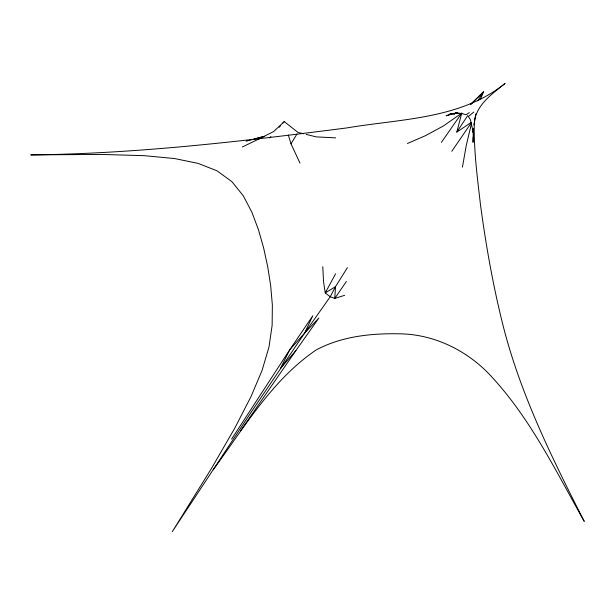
<?xml version="1.0" encoding="UTF-8"?>
<svg xmlns="http://www.w3.org/2000/svg" width="615" height="615" viewBox="0 0 615 615"><rect width="100%" height="100%" fill="white"/><g stroke="black" fill="none" stroke-linecap="round" stroke-linejoin="round"><path stroke-width="0.92" d="M473.273 133.44L473.02 142.326L473.235 136.745M473.312 134.885L473.389 133.024M473.15 128.466L472.666 132.256L473.289 128.573M473.911 124.899L474.227 123.062M474.542 121.224L475.795 113.867M462.442 167.134L466.255 145.455L471.613 122.931M471.036 122.554L456.814 132.087L461.757 113.129L443.469 125.906L425.519 135.654L407.422 143.51M480.661 99.03L483.375 91.958L470.537 104.527M213.213 469.737C244.109 427.648 272.199 379.693 316.287 349.874C342.394 335.982 372.636 333.084 401.756 333.86C434.344 334.906 465.14 349.797 487.933 372.821C529.154 415.748 555.268 470.098 584.25 521.382C551.632 457.322 519.391 392.178 502.186 321.991C492.661 283.423 485.788 244.24 480.492 204.872C477.455 178.235 473.85 151.482 474.257 124.63C474.711 105.742 491.954 94.164 505.076 83.417C460.55 119.402 400.626 118.772 346.929 127.912C241.979 141.35 136.699 153.765 30.75 154.895L101.39 154.434L144.156 155.664L174.529 158.539L198.038 163.367L216.911 170.762L231.893 181.633L243.325 195.862L251.912 212.267L258.485 229.81L263.643 247.983L267.679 266.556L270.661 285.514L272.36 304.994L272.137 325.335L269.001 346.983L262.067 370.453L250.935 396.744L234.861 427.994L211.229 468.845L172.323 531.583L252.058 410.828L304.533 333.199L312.82 315.756L289.811 349.681L231.609 439.11M335.575 273.821L325.22 292.925L330.232 296.745L334.798 298.406L344.638 295.331M299.989 163.106L291.003 143.833L296.953 134.032M477.847 100.829L483.375 91.958L470.629 104.465M347.39 267.663L335.49 286.69L330.232 296.745L304.533 333.199L289.811 349.681L280.371 368.539L295.9 350.565L318.87 318.047L304.533 333.199M456.814 132.087L467.754 115.558M482.337 93.526L483.375 91.958M240.619 430.685L295.9 350.565M346.406 281.439L334.798 298.406L335.49 286.69L325.22 292.925L323.528 281.509L322.79 266.695M451.794 151.313L471.282 122.816M441.347 142.442L461.757 113.129M269.639 137.975L270.907 136.553M279.164 127.297L280.432 125.867M282.969 123.023L284.238 121.601L297.944 132.402L303.449 133.747M284.238 121.601L273.736 131.487L262.336 137.253M473.773 112.076L468.323 116.535L470.421 119.702L473.296 132.556M469.337 112.583L465.962 114.751L461.642 113.498L455.077 113.068L461.642 113.498M456.199 112.822L453.778 114.182L457.014 112.691M242.325 147.008L260.706 138.075M258.262 139.305L264.166 136.376L246.131 141.181M453.163 113.421L446.198 115.797L454.193 113.337M254.464 138.975L264.166 136.376M453.24 113.421L449.573 114.144L458.06 113.229M335.652 137.86L316.287 136.891L306.201 134.416M288.297 134.939L291.003 143.833"/></g></svg>
